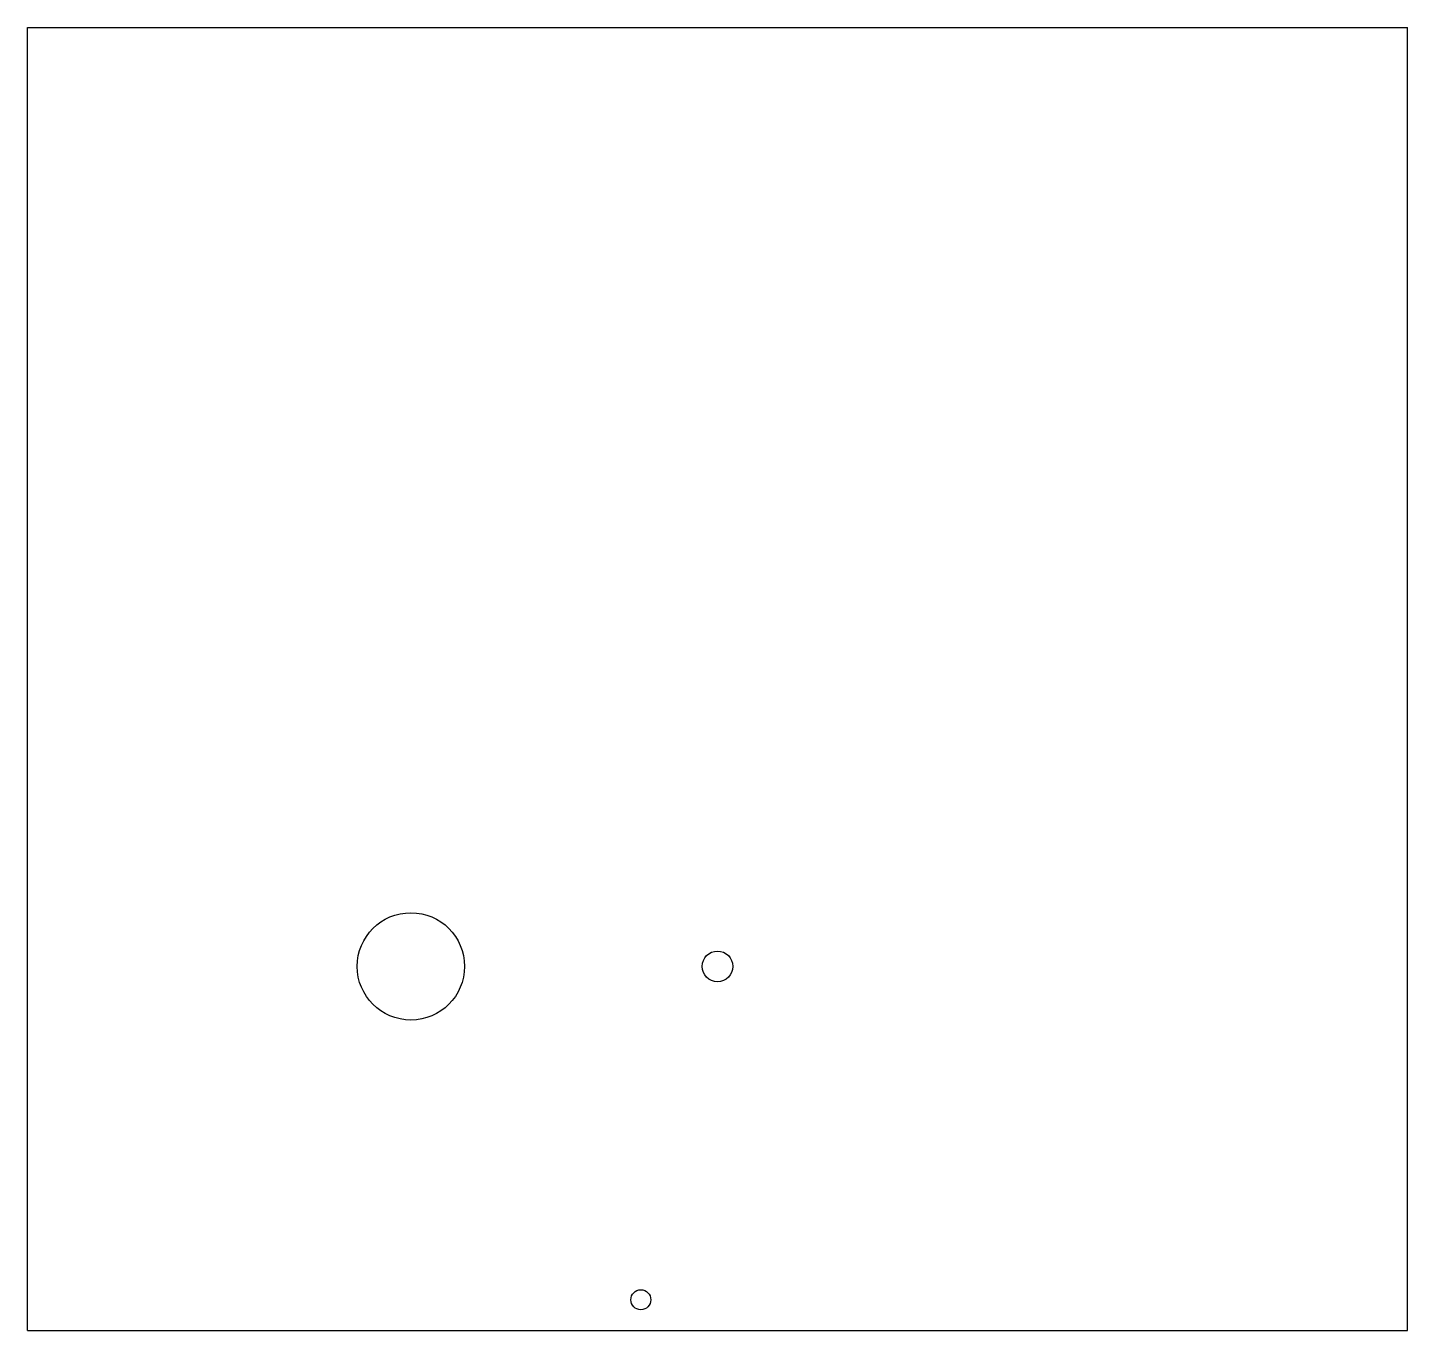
# Model space of a CAD drawing. Header units: millimetres. Extents: x -500 to -140, y -95 to 245.
import ezdxf

# ---------------------------------------------------------------- set-up
doc = ezdxf.new("R2010")
doc.units = ezdxf.units.MM

msp = doc.modelspace()

# ---------------------------------------------------------------- linework, layer by layer
for p, q in [((-500, -95), (-500, 245)), ((-500, 245), (-140, 245)), ((-140, -95), (-140, 245)), ((-500, -95), (-140, -95))]:
    msp.add_line(p, q)
for centre, radius in [((-400, 0), 14), ((-320, 0), 4), ((-340, -87), 2.6)]:
    msp.add_circle(centre, radius)

doc.saveas('drawing.dxf')
